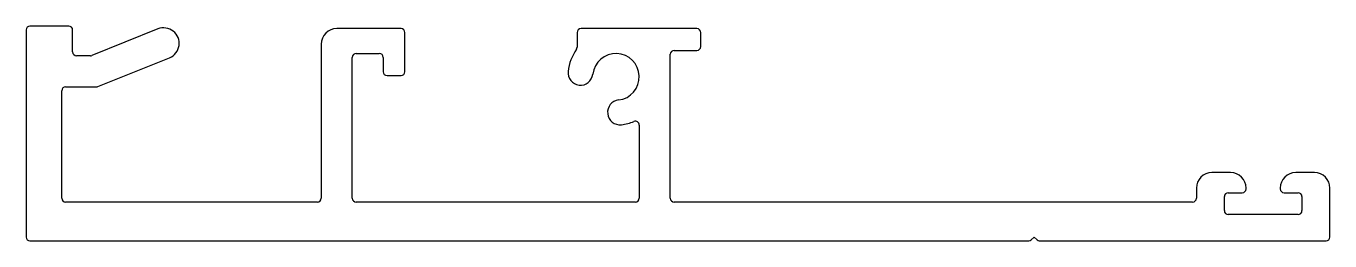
# Model space of a CAD drawing. Extents: x -31.5 to 52.5, y 1.1 to 14.9.
import ezdxf

# ---------------------------------------------------------------- set-up
doc = ezdxf.new("R2010")
doc.units = 0
doc.layers.add('CLIP', color=7, linetype='CONTINUOUS')

msp = doc.modelspace()

# ---------------------------------------------------------------- linework, layer by layer
at = {"layer": 'CLIP', "color": 7, "linetype": 'CONTINUOUS'}
for p, q in [((-31.518, 14.656), (-31.518, 1.331)), ((-28.768, 14.906), (-31.268, 14.906)), ((-28.518, 13.248), (-28.518, 14.656)), ((-23.025, 14.721), (-27.281, 13.016)), ((-7.367, 14.741), (-11.504, 14.741)), ((-7.117, 11.97), (-7.117, 14.491)), ((3.979, 14.491), (3.979, 13.555)), ((11.687, 14.741), (4.229, 14.741)), ((11.937, 13.591), (11.937, 14.491)), ((-12.504, 13.741), (-12.504, 3.831)), ((-27.374, 12.998), (-28.268, 12.998)), ((-26.895, 11.016), (-22.281, 12.865)), ((-10.504, 3.831), (-10.504, 12.891)), ((-10.254, 13.141), (-8.767, 13.141)), ((-8.517, 12.891), (-8.517, 11.97)), ((9.979, 3.831), (9.979, 13.091)), ((10.229, 13.341), (11.687, 13.341)), ((-28.968, 10.998), (-26.988, 10.998)), ((-8.267, 11.72), (-7.367, 11.72)), ((-29.218, 3.831), (-29.218, 10.748)), ((7.979, 8.533), (7.979, 3.831)), ((46.065, 5.481), (44.865, 5.481)), ((50.415, 5.481), (50.265, 5.481)), ((51.465, 5.481), (50.415, 5.481)), ((43.865, 4.481), (43.865, 3.831)), ((47.065, 4.431), (47.065, 4.481)), ((49.265, 4.481), (49.265, 4.431)), ((52.465, 1.331), (52.465, 4.481)), ((-12.754, 3.581), (-28.968, 3.581)), ((7.729, 3.581), (-10.254, 3.581)), ((43.615, 3.581), (10.229, 3.581)), ((45.665, 3.031), (45.665, 3.931)), ((45.915, 4.181), (46.815, 4.181)), ((49.515, 4.181), (50.415, 4.181)), ((50.665, 3.931), (50.665, 3.031)), ((50.415, 2.781), (45.915, 2.781)), ((-31.268, 1.081), (33.078, 1.081)), ((33.222, 1.141), (33.412, 1.331)), ((33.412, 1.331), (33.603, 1.141)), ((33.747, 1.081), (52.215, 1.081))]:
    msp.add_line(p, q, dxfattribs=at)
for centre, radius, start, end in [((-31.268, 14.656), 0.25, 90, 180), ((-28.768, 14.656), 0.25, 0, 90), ((-22.653, 13.793), 1, 291.84117, 111.84117), ((-11.504, 13.741), 1, 90, 180), ((-7.367, 14.491), 0.25, 360, 90), ((4.229, 14.491), 0.25, 90, 180), ((11.687, 14.491), 0.25, 360, 90), ((3.729, 13.555), 0.25, 325.17454, 360), ((11.687, 13.591), 0.25, 270, 0), ((-28.268, 13.248), 0.25, 180, 270), ((-27.374, 13.248), 0.25, 270, 291.84117), ((-10.254, 12.891), 0.25, 90, 180), ((-8.767, 12.891), 0.25, 0, 90), ((6.479, 11.641), 3.1, 145.17454, 173.49995), ((6.479, 11.641), 1.5, 276.50005, 173.49995), ((10.229, 13.091), 0.25, 90, 180), ((-8.267, 11.97), 0.25, 180, 270), ((-7.367, 11.97), 0.25, 270, 0), ((4.194, 11.902), 0.8, 173.49995, 353.49995), ((-28.968, 10.748), 0.25, 90, 180), ((-26.988, 11.248), 0.25, 270, 291.84117), ((6.74, 9.356), 0.8, 96.50005, 276.50005), ((6.479, 11.641), 3.1, 276.50005, 291.90905), ((7.729, 8.533), 0.25, 0, 111.90905), ((44.865, 4.481), 1, 90, 180), ((46.065, 4.481), 1, 0, 90), ((50.265, 4.481), 1, 90, 180), ((51.465, 4.481), 1, 0, 90), ((46.815, 4.431), 0.25, 270, 360), ((49.515, 4.431), 0.25, 180, 270), ((-28.968, 3.831), 0.25, 180, 270), ((-12.754, 3.831), 0.25, 270, 360), ((-10.254, 3.831), 0.25, 180, 270), ((7.729, 3.831), 0.25, 270, 360), ((10.229, 3.831), 0.25, 180, 270), ((43.615, 3.831), 0.25, 270, 360), ((45.915, 3.931), 0.25, 90, 180), ((50.415, 3.931), 0.25, 360, 90), ((45.915, 3.031), 0.25, 180, 270), ((50.415, 3.031), 0.25, 270, 0), ((-31.268, 1.331), 0.25, 180, 270), ((33.078, 1.285), 0.203, 270, 315), ((33.747, 1.285), 0.203, 225, 270), ((52.215, 1.331), 0.25, 270, 360)]:
    msp.add_arc(centre, radius, start, end, dxfattribs=at)

doc.saveas('drawing.dxf')
